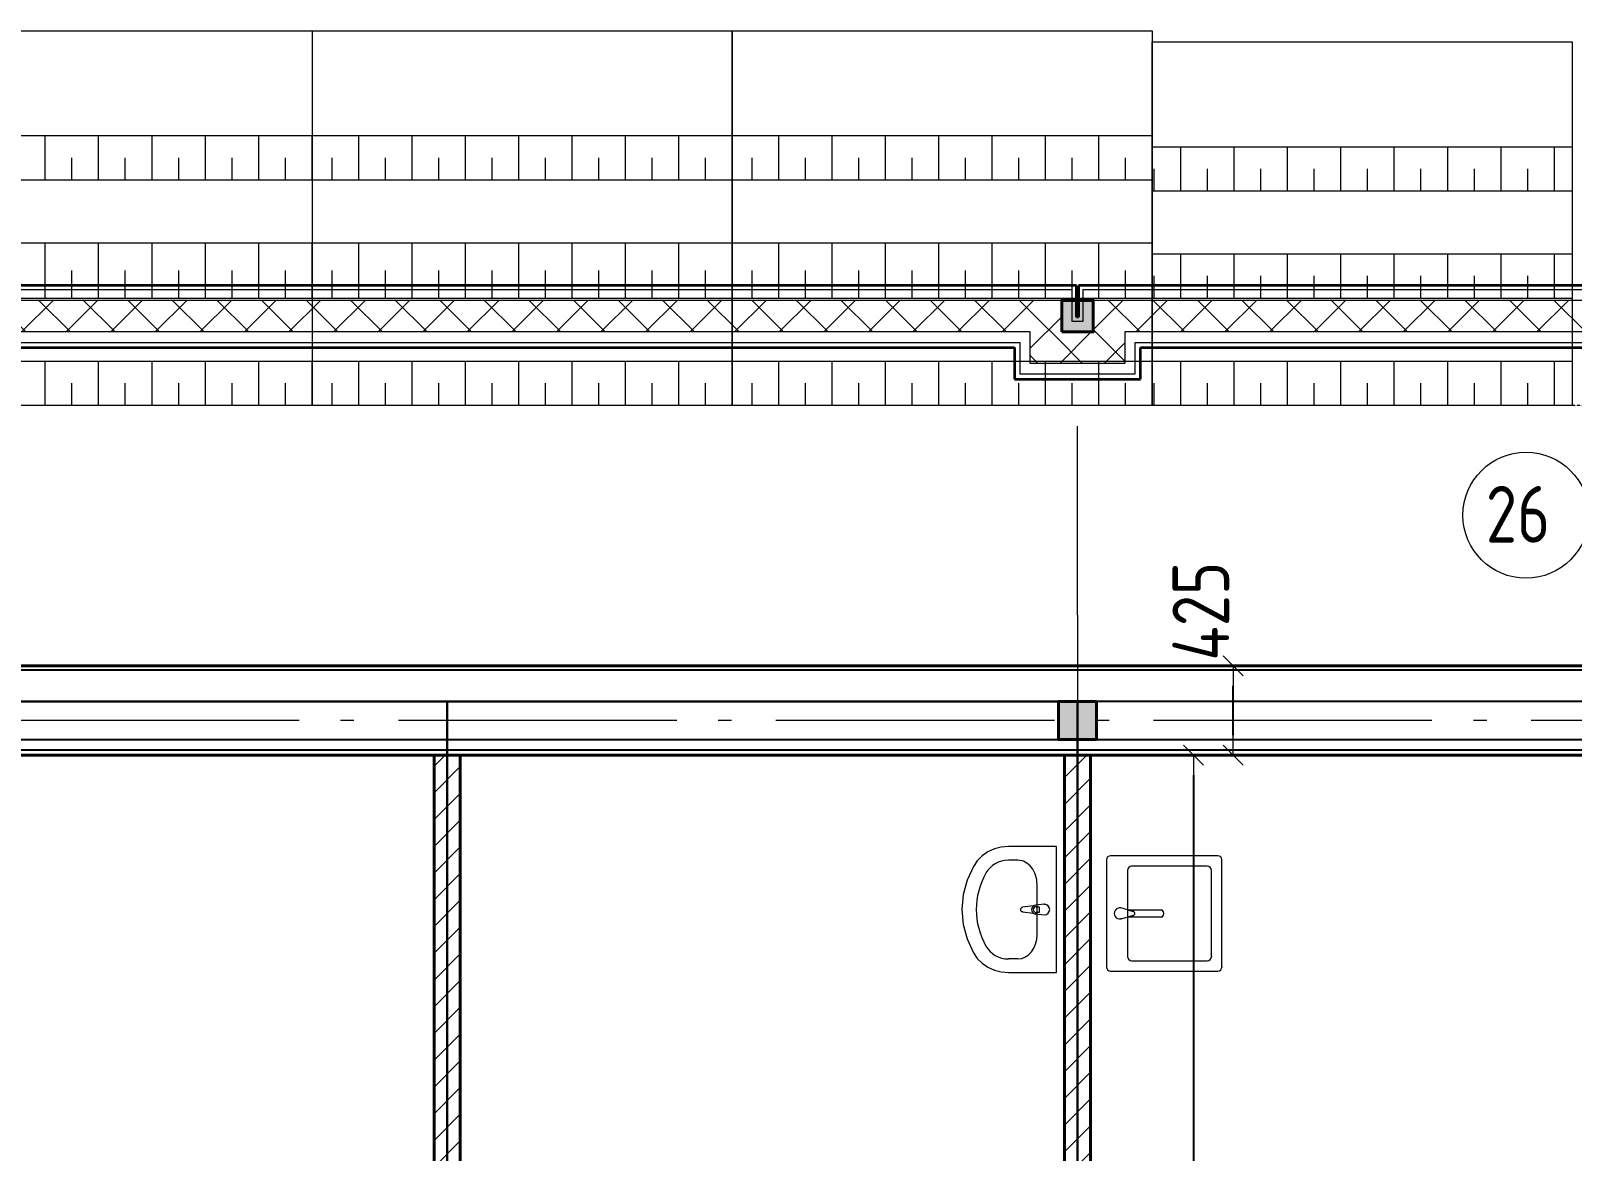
# Model space of a CAD drawing. Header units: millimetres. Extents: x -60256 to 201272, y 21388 to 77592.
# Drawn here: x -4103 to 3233, y 69806 to 75139 of the extents above; entities that cross this region are included whole.
import ezdxf
from ezdxf.enums import TextEntityAlignment as Align

# ---------------------------------------------------------------- set-up
doc = ezdxf.new("R2010")
doc.units = ezdxf.units.MM
doc.header["$MEASUREMENT"] = 0
doc.linetypes.add('DASHDOT', pattern=[0.05, 0.025, -0.0125, 0, -0.0125])
doc.linetypes.add('Double Dashed', pattern=[1797.222233, 1325, -211.666656, 63.333344, -197.222233])
for name, color, linetype in [('колонны', 7, 'Continuous'), ('оси', 7, 'Continuous'), ('отделка', 7, 'Continuous'), ('перегородки', 7, 'Continuous'), ('размеры внутр', 7, 'Continuous'), ('стены внутр', 7, 'Continuous'), ('стены наруж', 7, 'Continuous'), ('№ помещений', 7, 'Continuous')]:
    doc.layers.add(name, color=color, linetype=linetype)
for name, color, linetype, lineweight in [('колонны_Ном._пера__94', 252, 'Continuous', 13), ('колонны_Ном._пера__99', 7, 'Continuous', 40), ('оборудование_Ном._пера__95', 251, 'Continuous', 13), ('оси_Ном._пера__96', 7, 'Continuous', 13), ('отделка_Ном._пера__94', 252, 'Continuous', 13), ('отделка_Ном._пера__99', 7, 'Continuous', 40), ('перегородки_Ном._пера__96', 7, 'Continuous', 13), ('перегородки_Ном._пера__99', 7, 'Continuous', 40), ('подп стены Инжзащита_Ном._пера__250', 153, 'Continuous', 13), ('стены внутр_Ном._пера__96', 7, 'Continuous', 13), ('стены внутр_Ном._пера__99', 7, 'Continuous', 40), ('стены наруж_Ном._пера__1', 7, 'Continuous', 25), ('стены наруж_Ном._пера__96', 7, 'Continuous', 13), ('стены наруж_Ном._пера__97', 7, 'Continuous', 20), ('стены наруж_Ном._пера__98', 7, 'Continuous', 35), ('стены наруж_Ном._пера__99', 7, 'Continuous', 40), ('№ помещений_Ном._пера__96', 7, 'Continuous', 13)]:
    doc.layers.add(name, color=color, linetype=linetype, lineweight=lineweight)
doc.styles.add('СГЕНЕРИР_СТИЛЬ_3', font='gost_2_304-81_type.ttf')
doc.styles.add('СГЕНЕРИР_СТИЛЬ_4', font='gost_2_304-81_type.ttf')
doc.dimstyles.new('СГЕНЕРИР_СТИЛЬ__2', dxfattribs={"dimtxt": 270.000005, "dimasz": 95, "dimexe": 0.18, "dimexo": 0, "dimgap": 0.09, "dimtad": 1, "dimdec": 0, "dimzin": 0, "dimdsep": 46, "dimtxsty": 'СГЕНЕРИР_СТИЛЬ_3', "dimblk": 'ARROWHEAD_6', "dimblk1": 'ARROWHEAD_6', "dimblk2": 'ARROWHEAD_6', "dimcen": 0.09, "dimclrd": 7, "dimclre": 7, "dimclrt": 98, "dimadec": 0, "dimazin": 0, "dimtfac": 1, "dimtdec": 4, "dimtmove": 0, "dimatfit": 3, "dimfxl": 1, "dimtolj": 1, "dimtzin": 0, "dimarcsym": 0})
doc.dimstyles.new('СГЕНЕРИР_СТИЛЬ__6', dxfattribs={"dimtxt": 220.000005, "dimasz": 95, "dimexe": 0.18, "dimexo": 0, "dimgap": 0.09, "dimtad": 1, "dimdec": 0, "dimzin": 0, "dimdsep": 46, "dimtxsty": 'СГЕНЕРИР_СТИЛЬ_3', "dimblk": 'ARROWHEAD_6', "dimblk1": 'ARROWHEAD_6', "dimblk2": 'ARROWHEAD_6', "dimcen": 0.09, "dimclrd": 7, "dimclre": 7, "dimclrt": 98, "dimadec": 0, "dimazin": 0, "dimtfac": 1, "dimtdec": 4, "dimtmove": 2, "dimatfit": 3, "dimfxl": 1, "dimtolj": 1, "dimtzin": 0, "dimarcsym": 0})
doc.dimstyles.new('СГЕНЕРИР_СТИЛЬ__8', dxfattribs={"dimtxt": 270.000005, "dimasz": 95, "dimexe": 0.18, "dimexo": 0, "dimgap": 0.09, "dimtad": 1, "dimdec": 0, "dimzin": 0, "dimdsep": 46, "dimtxsty": 'СГЕНЕРИР_СТИЛЬ_3', "dimblk": 'ARROWHEAD_6', "dimblk1": 'ARROWHEAD_6', "dimblk2": 'ARROWHEAD_6', "dimcen": 0.09, "dimclrd": 7, "dimclre": 7, "dimclrt": 98, "dimadec": 0, "dimazin": 0, "dimtfac": 1, "dimtdec": 4, "dimtmove": 2, "dimatfit": 3, "dimfxl": 1, "dimtolj": 1, "dimtzin": 0, "dimarcsym": 0})
pattern_1 = [(45, (0, 0), (-63.63961, 63.63961), [])]
pattern_2 = [(45, (0, 0), (-106.06602, 106.06602), []), (135, (0, 0), (106.06602, 106.06602), [])]

# ---------------------------------------------------------------- blocks, each defined once
blk = doc.blocks.new('Умывальник 01 16_4')
at = {"layer": 'оборудование_Ном._пера__95', "linetype": 'Continuous'}
for p, q in [((-300, 0), (-300, -229.1)), ((300, 0), (-300, 0)), ((300, -229.1), (300, 0)), ((-25, -57.3), (-21, -99.3)), ((21, -99.3), (25, -57.3)), ((118.8, -92.3), (-118.8, -92.3)), ((-17.7, -108.8), (-11.1, -161.7)), ((-13.6, -97.1), (-13.6, -82.2)), ((-13.6, -82.2), (13.6, -82.2)), ((11.1, -161.7), (17.7, -108.8)), ((13.6, -82.2), (13.6, -97.1)), ((-234.8, -183.3), (-234.8, -229.1)), ((234.8, -183.3), (234.8, -229.1)), ((-300, -229.1), (-297.1, -262.8)), ((-297.1, -262.8), (-288.5, -295.5)), ((288.5, -295.5), (297.1, -262.8)), ((297.1, -262.8), (300, -229.1)), ((-288.5, -295.5), (-274.5, -326)), ((-274.5, -326), (-255.5, -353.4)), ((-255.5, -353.4), (-232.2, -376.9)), ((232.2, -376.9), (255.5, -353.4)), ((255.5, -353.4), (274.5, -326)), ((274.5, -326), (288.5, -295.5)), ((-232.2, -376.9), (-205.2, -395.6)), ((-205.2, -395.6), (-140, -425.5)), ((-140, -425.5), (-71, -443.8)), ((71, -443.8), (140, -425.5)), ((140, -425.5), (205.2, -395.6)), ((205.2, -395.6), (232.2, -376.9)), ((-71, -443.8), (0, -450)), ((0, -450), (71, -443.8))]:
    blk.add_line(p, q, dxfattribs=at)
for centre, radius, start, end in [((0, -57.3), 25, 0, 180), ((0, -97.4), 21.1, 185.16961, 212.77103), ((0, -97.4), 21.1, 212.77103, 327.22897), ((0, -97.1), 13.6, 180, 0), ((0, -97.4), 21.1, 327.22897, 354.83039), ((0, -160.3), 11.2, 187.13892, 352.86108)]:
    blk.add_arc(centre, radius, start, end, dxfattribs=at)
for centre, major_axis, ratio, start_param, end_param in [((-118.7, -183.3), (116.1, 0), 0.783646, 1.570796, 3.141593), ((118.7, -183.3), (116.1, 0), 0.783646, 0, 1.570796), ((-118.9, -229.1), (0, -121.2), 0.956522, 4.712389, 5.78621), ((118.9, -229.1), (0, -121.2), 0.956522, 0.496975, 1.570796), ((0, 0), (0, -381.8), 0.956522, 5.78621, 6.78016)]:
    blk.add_ellipse(centre, major_axis=major_axis, ratio=ratio, start_param=start_param, end_param=end_param, dxfattribs=at)
for p in [(-25, -57.3), (-17.7, -108.8), (21, -99.3), (11.1, -161.7)]:
    blk.add_point(p, dxfattribs=at)
blk = doc.blocks.new('Мойка обычная 16_2')
at = {"layer": 'оборудование_Ном._пера__95', "linetype": 'Continuous'}
for p, q in [((0, 530), (0, 20)), ((530, 550), (20, 550)), ((550, 20), (550, 530)), ((480, 450), (70, 450)), ((249, 482), (265.1, 423.2)), ((259.1, 445.2), (259.1, 287)), ((265.1, 423.2), (259.1, 445.2)), ((284.9, 423.2), (301, 482)), ((291, 445.6), (284.9, 423.2)), ((291, 287), (291, 445.6)), ((50, 430), (50, 70)), ((500, 70), (500, 430)), ((20, 0), (530, 0)), ((70, 50), (480, 50))]:
    blk.add_line(p, q, dxfattribs=at)
for centre, radius, start, end in [((20, 530), 20, 90, 180), ((530, 530), 20, 0, 90), ((70, 430), 20, 90, 180), ((275, 486.6), 26.4, 349.97377, 190.02623), ((480, 430), 20, 0, 90), ((275, 425), 10, 190.35435, 349.64565), ((275, 425), 10, 190.35435, 349.64565), ((266.2, 287.1), 7.1, 181.18756, 218.92571), ((275.1, 298.1), 21.1, 226.98757, 313.01243), ((284, 287.1), 6.96, 320.62423, 359.19207), ((20, 20), 20, 180, 270), ((70, 70), 20, 180, 270), ((480, 70), 20, 270, 0), ((530, 20), 20, 270, 0)]:
    blk.add_arc(centre, radius, start, end, dxfattribs=at)
for p in [(249, 482), (265.1, 423.2), (284.9, 423.2), (260.7, 282.7), (289.4, 282.7), (291, 287), (20, 0), (70, 50)]:
    blk.add_point(p, dxfattribs=at)
blk = doc.blocks.new('Стена_19_1', base_point=(879, 65455.7))
at = {"layer": 'стены внутр_Ном._пера__96', "linetype": 'Continuous'}
h = blk.add_hatch(dxfattribs=at)
h.set_pattern_fill('FACE_BRICK_0001', color=256, style=0, pattern_type=2)
h.set_pattern_definition(pattern_1)
h.paths.add_polyline_path([(941.5, 65620.7), (941.5, 71690.7), (816.5, 71690.7), (816.5, 65620.7)])
at = {"layer": 'стены внутр_Ном._пера__99', "linetype": 'Continuous', "flags": 128}
for points in [[(941.5, 71690.7), (816.5, 71690.7)], [(816.5, 71690.7), (816.5, 65620.7)], [(941.5, 65620.7), (941.5, 71690.7)], [(816.5, 65620.7), (941.5, 65620.7)]]:
    blk.add_lwpolyline(points, dxfattribs=at)
blk = doc.blocks.new('Стена_31_1', base_point=(-11121, 71855.7))
at = {"layer": 'стены наруж_Ном._пера__1', "linetype": 'Continuous'}
for p, q in [((789, 72095.7), (-5031, 72095.7)), ((969, 72095.7), (789, 72095.7)), ((6789, 72095.7), (969, 72095.7)), ((789, 71945.7), (-5031, 71945.7)), ((789, 71945.7), (969, 71945.7)), ((6789, 71945.7), (969, 71945.7)), ((-5031, 71765.7), (789, 71765.7)), ((969, 71765.7), (789, 71765.7)), ((969, 71765.7), (6789, 71765.7)), ((-5031, 71715.7), (789, 71715.7)), ((789, 71715.7), (969, 71715.7)), ((969, 71715.7), (6789, 71715.7))]:
    blk.add_line(p, q, dxfattribs=at)
at = {"layer": 'стены наруж_Ном._пера__99', "linetype": 'Continuous', "flags": 128}
for points in [[(12714, 72115.7), (-10956, 72115.7)], [(-10956, 71690.7), (12714, 71690.7)]]:
    blk.add_lwpolyline(points, dxfattribs=at)
blk = doc.blocks.new('Стена_53_1', base_point=(-2121, 71855.7))
at = {"layer": 'перегородки_Ном._пера__96', "linetype": 'Continuous'}
h = blk.add_hatch(dxfattribs=at)
h.set_pattern_fill('FACE_BRICK_0001', color=256, style=0, pattern_type=2)
h.set_pattern_definition(pattern_1)
h.paths.add_polyline_path([(-2183.5, 71690.7), (-2183.5, 65620.7), (-2058.5, 65620.7), (-2058.5, 71690.7)])
at = {"layer": 'перегородки_Ном._пера__99', "linetype": 'Continuous', "flags": 128}
for points in [[(-2183.5, 71690.7), (-2183.5, 65620.7)], [(-2058.5, 71690.7), (-2183.5, 71690.7)], [(-2058.5, 65620.7), (-2058.5, 71690.7)], [(-2183.5, 65620.7), (-2058.5, 65620.7)]]:
    blk.add_lwpolyline(points, dxfattribs=at)
blk = doc.blocks.new('Стена_61_1', base_point=(954, 73855.7))
at = {"layer": 'стены наруж_Ном._пера__96', "linetype": 'Continuous'}
h = blk.add_hatch(dxfattribs=at)
h.set_pattern_fill('УТЕПЛИТ_МЕЛКИЙ_0001', color=256, style=0, pattern_type=2)
h.set_pattern_definition(pattern_2)
h.paths.add_polyline_path([(6804, 73855.7), (954, 73855.7), (1104, 73705.7), (6654, 73705.7)])
at = {"layer": 'стены наруж_Ном._пера__97', "linetype": 'Continuous'}
for p, q in [((6854, 73905.7), (904, 73905.7)), ((6804, 73855.7), (954, 73855.7)), ((6654, 73705.7), (1104, 73705.7)), ((1154, 73655.7), (6604, 73655.7))]:
    blk.add_line(p, q, dxfattribs=at)
at = {"layer": 'стены наруж_Ном._пера__98', "linetype": 'Continuous', "flags": 128}
for points in [[(6874, 73925.7), (884, 73925.7)], [(1179, 73630.7), (6579, 73630.7)]]:
    blk.add_lwpolyline(points, dxfattribs=at)
blk = doc.blocks.new('Стена_65_1', base_point=(-5046, 73855.7))
at = {"layer": 'стены наруж_Ном._пера__96', "linetype": 'Continuous'}
h = blk.add_hatch(dxfattribs=at)
h.set_pattern_fill('УТЕПЛИТ_МЕЛКИЙ_0001', color=256, style=0, pattern_type=2)
h.set_pattern_definition(pattern_2)
h.paths.add_polyline_path([(804, 73855.7), (-5046, 73855.7), (-4896, 73705.7), (654, 73705.7)])
at = {"layer": 'стены наруж_Ном._пера__97', "linetype": 'Continuous'}
for p, q in [((854, 73905.7), (-5096, 73905.7)), ((804, 73855.7), (-5046, 73855.7)), ((654, 73705.7), (-4896, 73705.7)), ((-4846, 73655.7), (604, 73655.7))]:
    blk.add_line(p, q, dxfattribs=at)
at = {"layer": 'стены наруж_Ном._пера__98', "linetype": 'Continuous', "flags": 128}
for points in [[(874, 73925.7), (-5116, 73925.7)], [(-4821, 73630.7), (579, 73630.7)]]:
    blk.add_lwpolyline(points, dxfattribs=at)
blk = doc.blocks.new('Колонна_11_1', base_point=(879, 71855.7))
at = {"layer": 'колонны_Ном._пера__94', "linetype": 'Continuous'}
blk.add_hatch(color=256, dxfattribs=at).paths.add_polyline_path([(789, 71765.7), (969, 71765.7), (969, 71945.7), (789, 71945.7)])
at = {"layer": 'колонны_Ном._пера__99', "linetype": 'Continuous', "flags": 128}
blk.add_lwpolyline([(789, 71765.7), (969, 71765.7), (969, 71945.7), (789, 71945.7)], close=True, dxfattribs=at)
blk = doc.blocks.new('Стандартный маркер сетки_9')
at = {"layer": 'оси_Ном._пера__96', "linetype": 'Double Dashed'}
for q in [(0, 0), (20403.4, 0)]:
    blk.add_line((900, 0), q, dxfattribs=at)
at = {"layer": 'оси_Ном._пера__96', "style": 'СГЕНЕРИР_СТИЛЬ_3'}
blk.add_attdef('AC_MarkerText_1', text='', height=350, rotation=90, dxfattribs=at).set_placement((21973.1, -208.7), align=Align.BOTTOM_LEFT)
blk = doc.blocks.new('Номер помещения 15_21')
at = {"layer": '№ помещений_Ном._пера__96', "linetype": 'Continuous'}
blk.add_circle((0, 0), 300, dxfattribs=at)
at = {"layer": '№ помещений_Ном._пера__96', "insert": (-191.1, 4.6), "char_height": 270, "attachment_point": 4, "style": 'СГЕНЕРИР_СТИЛЬ_4'}
blk.add_mtext('{26}', dxfattribs=at)
blk = doc.blocks.new('ARROWHEAD_6')
at = {"color": 0, "linetype": 'Continuous', "lineweight": 0}
for p, q in [((0, 0), (-1, 0)), ((-0.5, -0.5), (0.5, 0.5))]:
    blk.add_line(p, q, dxfattribs=at)
blk = doc.blocks.new('*D829')
at = {"layer": 'Defpoints', "color": 0, "linetype": 'Continuous', "transparency": 16777216}
for p in [(879, 71690.7), (12494.5, 71690.7), (9879, 69855.7)]:
    blk.add_point(p, dxfattribs=at)
at = {"layer": 'размеры внутр', "color": 7, "linetype": 'Continuous', "lineweight": -2, "transparency": 16777216}
for p, q in [((879, 71690.7), (12494.7, 71690.7)), ((12494.5, 69950.7), (12494.5, 71595.7)), ((9879, 69855.7), (12494.7, 69855.7))]:
    blk.add_line(p, q, dxfattribs=at)
at = {"layer": 'размеры внутр', "color": 7, "linetype": 'Continuous', "lineweight": -2, "transparency": 16777216, "xscale": 95, "yscale": 95, "zscale": 95}
for p, rotation in [((12494.5, 71690.7), 90), ((12494.5, 69855.7), 270)]:
    blk.add_blockref('ARROWHEAD_6', p, dxfattribs=dict(at, rotation=rotation))
at = {"layer": 'размеры внутр', "color": 98, "linetype": 'Continuous', "transparency": 16777216, "insert": (12333.5, 71247.2), "char_height": 220, "attachment_point": 5, "rotation": 90, "style": 'СГЕНЕРИР_СТИЛЬ_3'}
blk.add_mtext('\\A1;1835', dxfattribs=at)
blk = doc.blocks.new('*D830')
at = {"layer": 'Defpoints', "color": 0, "linetype": 'Continuous', "transparency": 16777216}
for p in [(879, 72115.7), (12494.5, 72115.7), (879, 71690.7)]:
    blk.add_point(p, dxfattribs=at)
at = {"layer": 'размеры внутр', "color": 7, "linetype": 'Continuous', "lineweight": -2, "transparency": 16777216}
for p, q in [((879, 72115.7), (12494.7, 72115.7)), ((12494.5, 71785.7), (12494.5, 72020.7)), ((879, 71690.7), (12494.7, 71690.7))]:
    blk.add_line(p, q, dxfattribs=at)
at = {"layer": 'размеры внутр', "color": 7, "linetype": 'Continuous', "lineweight": -2, "transparency": 16777216, "xscale": 95, "yscale": 95, "zscale": 95}
for p, rotation in [((12494.5, 72115.7), 90), ((12494.5, 71690.7), 270)]:
    blk.add_blockref('ARROWHEAD_6', p, dxfattribs=dict(at, rotation=rotation))
at = {"layer": 'размеры внутр', "color": 98, "linetype": 'Continuous', "transparency": 16777216, "insert": (12087.9, 72071.1), "char_height": 220, "attachment_point": 5, "rotation": 90, "style": 'СГЕНЕРИР_СТИЛЬ_3'}
blk.add_mtext('\\A1;425', dxfattribs=at)
blk = doc.blocks.new('*D831')
at = {"layer": 'Defpoints', "color": 0, "linetype": 'Continuous', "transparency": 16777216}
for p in [(12494.5, 73355.7), (14884, 73355.7), (879, 72115.7)]:
    blk.add_point(p, dxfattribs=at)
at = {"layer": 'размеры внутр', "color": 7, "linetype": 'Continuous', "lineweight": -2, "transparency": 16777216}
for p, q in [((14884, 73355.7), (12494.4, 73355.7)), ((12494.5, 72210.7), (12494.5, 73260.7)), ((879, 72115.7), (12494.7, 72115.7))]:
    blk.add_line(p, q, dxfattribs=at)
at = {"layer": 'размеры внутр', "color": 7, "linetype": 'Continuous', "lineweight": -2, "transparency": 16777216, "xscale": 95, "yscale": 95, "zscale": 95}
for p, rotation in [((12494.5, 73355.7), 90), ((12494.5, 72115.7), 270)]:
    blk.add_blockref('ARROWHEAD_6', p, dxfattribs=dict(at, rotation=rotation))
at = {"layer": 'размеры внутр', "color": 98, "linetype": 'Continuous', "transparency": 16777216, "insert": (12340.5, 72824.2), "char_height": 220, "attachment_point": 5, "rotation": 90, "style": 'СГЕНЕРИР_СТИЛЬ_3'}
blk.add_mtext('\\A1;1240', dxfattribs=at)
blk = doc.blocks.new('*D866')
at = {"layer": 'Defpoints', "color": 0, "linetype": 'Continuous', "transparency": 16777216}
for p in [(879, 71690.7), (1431, 71690.7), (879, 65620.7)]:
    blk.add_point(p, dxfattribs=at)
at = {"layer": 'размеры внутр', "color": 7, "linetype": 'Continuous', "lineweight": -2, "transparency": 16777216}
for p, q in [((879, 71690.7), (1431.2, 71690.7)), ((1431, 71595.7), (1431, 69243.7)), ((1431, 65715.7), (1431, 68587.6)), ((879, 65620.7), (1431.2, 65620.7))]:
    blk.add_line(p, q, dxfattribs=at)
at = {"layer": 'размеры внутр', "color": 7, "linetype": 'Continuous', "lineweight": -2, "transparency": 16777216, "xscale": 95, "yscale": 95, "zscale": 95}
for p, rotation in [((1431, 71690.7), 90), ((1431, 65620.7), 270)]:
    blk.add_blockref('ARROWHEAD_6', p, dxfattribs=dict(at, rotation=rotation))
at = {"layer": 'размеры внутр', "color": 98, "linetype": 'Continuous', "transparency": 16777216, "insert": (1431, 68915.7), "char_height": 270, "attachment_point": 5, "rotation": 90, "style": 'СГЕНЕРИР_СТИЛЬ_3'}
blk.add_mtext('\\A1;6070', dxfattribs=at)
blk = doc.blocks.new('*D867')
at = {"layer": 'Defpoints', "color": 0, "linetype": 'Continuous', "transparency": 16777216}
for p in [(879, 72115.7), (1620, 72115.7), (879, 71690.7)]:
    blk.add_point(p, dxfattribs=at)
at = {"layer": 'размеры внутр', "color": 7, "linetype": 'Continuous', "lineweight": -2, "transparency": 16777216}
for p, q in [((879, 72115.7), (1620.2, 72115.7)), ((1620, 71785.7), (1620, 72020.7)), ((879, 71690.7), (1620.2, 71690.7))]:
    blk.add_line(p, q, dxfattribs=at)
at = {"layer": 'размеры внутр', "color": 7, "linetype": 'Continuous', "lineweight": -2, "transparency": 16777216, "xscale": 95, "yscale": 95, "zscale": 95}
for p, rotation in [((1620, 72115.7), 90), ((1620, 71690.7), 270)]:
    blk.add_blockref('ARROWHEAD_6', p, dxfattribs=dict(at, rotation=rotation))
at = {"layer": 'размеры внутр', "color": 98, "linetype": 'Continuous', "transparency": 16777216, "insert": (1466, 72376.1), "char_height": 270, "attachment_point": 5, "rotation": 90, "style": 'СГЕНЕРИР_СТИЛЬ_3'}
blk.add_mtext('\\A1;425', dxfattribs=at)
blk = doc.blocks.new('Стена_75_1', base_point=(804, 73705.7))
at = {"layer": 'стены наруж_Ном._пера__96', "linetype": 'Continuous'}
h = blk.add_hatch(dxfattribs=at)
h.set_pattern_fill('УТЕПЛИТ_МЕЛКИЙ_0001', color=256, style=0, pattern_type=2)
h.set_pattern_definition(pattern_2)
h.paths.add_polyline_path([(954, 73705.7), (804, 73705.7), (654, 73555.7), (1104, 73555.7)])
at = {"layer": 'стены наруж_Ном._пера__97', "linetype": 'Continuous'}
for p, q in [((904, 73755.7), (854, 73755.7)), ((954, 73705.7), (804, 73705.7)), ((1104, 73555.7), (654, 73555.7)), ((604, 73505.7), (1154, 73505.7))]:
    blk.add_line(p, q, dxfattribs=at)
at = {"layer": 'стены наруж_Ном._пера__98', "linetype": 'Continuous', "flags": 128}
for points in [[(884, 73775.7), (874, 73775.7)], [(579, 73480.7), (1179, 73480.7)]]:
    blk.add_lwpolyline(points, dxfattribs=at)
blk = doc.blocks.new('Стена_76_1', base_point=(954, 73705.7))
at = {"layer": 'стены наруж_Ном._пера__96', "linetype": 'Continuous'}
h = blk.add_hatch(dxfattribs=at)
h.set_pattern_fill('УТЕПЛИТ_МЕЛКИЙ_0001', color=256, style=0, pattern_type=2)
h.set_pattern_definition(pattern_2)
h.paths.add_polyline_path([(954, 73855.7), (954, 73705.7), (1104, 73555.7), (1104, 73705.7)])
at = {"layer": 'стены наруж_Ном._пера__97', "linetype": 'Continuous'}
for p, q in [((904, 73905.7), (904, 73755.7)), ((954, 73855.7), (954, 73705.7)), ((1104, 73705.7), (1104, 73555.7)), ((1154, 73505.7), (1154, 73655.7))]:
    blk.add_line(p, q, dxfattribs=at)
at = {"layer": 'стены наруж_Ном._пера__98', "linetype": 'Continuous', "flags": 128}
for points in [[(884, 73925.7), (884, 73775.7)], [(1179, 73480.7), (1179, 73630.7)]]:
    blk.add_lwpolyline(points, dxfattribs=at)
blk = doc.blocks.new('Стена_77_1', base_point=(804, 73705.7))
at = {"layer": 'стены наруж_Ном._пера__96', "linetype": 'Continuous'}
h = blk.add_hatch(dxfattribs=at)
h.set_pattern_fill('УТЕПЛИТ_МЕЛКИЙ_0001', color=256, style=0, pattern_type=2)
h.set_pattern_definition(pattern_2)
h.paths.add_polyline_path([(804, 73705.7), (804, 73855.7), (654, 73705.7), (654, 73555.7)])
at = {"layer": 'стены наруж_Ном._пера__97', "linetype": 'Continuous'}
for p, q in [((854, 73755.7), (854, 73905.7)), ((804, 73705.7), (804, 73855.7)), ((604, 73655.7), (604, 73505.7)), ((654, 73555.7), (654, 73705.7))]:
    blk.add_line(p, q, dxfattribs=at)
at = {"layer": 'стены наруж_Ном._пера__98', "linetype": 'Continuous', "flags": 128}
for points in [[(874, 73775.7), (874, 73925.7)], [(579, 73630.7), (579, 73480.7)]]:
    blk.add_lwpolyline(points, dxfattribs=at)
blk = doc.blocks.new('Колонна_58_1', base_point=(879, 73780.7))
at = {"layer": 'отделка_Ном._пера__94', "linetype": 'Continuous'}
blk.add_hatch(color=256, dxfattribs=at).paths.add_polyline_path([(804, 73705.7), (954, 73705.7), (954, 73855.7), (804, 73855.7)])
at = {"layer": 'отделка_Ном._пера__99', "linetype": 'Continuous', "flags": 128}
blk.add_lwpolyline([(804, 73705.7), (954, 73705.7), (954, 73855.7), (804, 73855.7)], close=True, dxfattribs=at)
blk = doc.blocks.new('Стандартный маркер сетки_18')
at = {"layer": 'оси_Ном._пера__96', "linetype": 'Double Dashed'}
blk.add_line((900, 0), (76534.9, 0), dxfattribs=at)
at = {"layer": 'оси_Ном._пера__96', "style": 'СГЕНЕРИР_СТИЛЬ_3'}
for tag, p in [('AC_MarkerText_1_1', (-243.9, 269.7)), ('AC_MarkerText_1_2', (77991.1, 269.7))]:
    blk.add_attdef(tag, text='', height=350, rotation=180, dxfattribs=at).set_placement(p, align=Align.BOTTOM_LEFT)

msp = doc.modelspace()

# ---------------------------------------------------------------- linework, layer by layer
at = {"color": 3, "lineweight": 30}
for points in [[(-5121.00277, 71945.66051), (-2121.00278, 71945.66051), (-2121.00278, 65365.6605), (-5121.00277, 65365.6605)], [(878.99723, 71945.66051), (-2121.00278, 71945.66051), (-2121.00278, 65365.6605), (878.99723, 65365.6605)]]:
    msp.add_lwpolyline(points, close=True, dxfattribs=at)
at = {"layer": 'подп стены Инжзащита_Ном._пера__250', "linetype": 'Continuous'}
for p, q in [((-4764.3102, 75138.55636), (-2764.3102, 75138.55636)), ((-2764.3102, 75138.55636), (-2764.3102, 73356.37214)), ((-2764.3102, 75138.55636), (-764.3102, 75138.55636)), ((-2764.3102, 75138.55636), (-2764.3102, 73356.37214)), ((-765.42416, 75138.55659), (1234.57584, 75138.55659)), ((-765.42416, 75138.55659), (-765.42416, 73356.37237)), ((-764.3102, 75138.55636), (-764.3102, 73356.37214)), ((1234.57584, 75138.55659), (1234.57584, 73356.37237)), ((1233.46189, 75085.98276), (3233.46189, 75085.98276)), ((1233.46189, 75085.98276), (1233.46189, 73356.37237)), ((3233.46189, 75085.98276), (3233.46189, 73356.37237)), ((-4764.3102, 74639.54967), (-2764.3102, 74639.54967)), ((-4035.42416, 74639.54967), (-4035.42416, 74429.3412)), ((-3781.42416, 74639.54967), (-3781.42416, 74429.3412)), ((-3527.42416, 74639.54967), (-3527.42416, 74429.3412)), ((-3273.42416, 74639.54967), (-3273.42416, 74429.3412)), ((-3019.42416, 74639.54967), (-3019.42416, 74429.3412)), ((-2765.42416, 74639.54967), (-2765.42416, 74429.3412)), ((-2764.3102, 74639.54967), (-764.3102, 74639.54967)), ((-2543.42416, 74639.54967), (-2543.42416, 74429.3412)), ((-2289.42416, 74639.54967), (-2289.42416, 74429.3412)), ((-2035.42416, 74639.54967), (-2035.42416, 74429.3412)), ((-1781.42416, 74639.54967), (-1781.42416, 74429.3412)), ((-1527.42416, 74639.54967), (-1527.42416, 74429.3412)), ((-1273.42416, 74639.54967), (-1273.42416, 74429.3412)), ((-1019.42416, 74639.54967), (-1019.42416, 74429.3412)), ((-765.42416, 74639.5499), (1234.57584, 74639.5499)), ((-765.42416, 74639.54967), (-765.42416, 74429.3412)), ((-544.53811, 74639.5499), (-544.53811, 74429.34143)), ((-290.53811, 74639.5499), (-290.53811, 74429.34143)), ((-36.53811, 74639.5499), (-36.53811, 74429.34143)), ((217.46189, 74639.5499), (217.46189, 74429.34143)), ((471.46189, 74639.5499), (471.46189, 74429.34143)), ((725.46189, 74639.5499), (725.46189, 74429.34143)), ((979.46189, 74639.5499), (979.46189, 74429.34143)), ((1233.46189, 74639.5499), (1233.46189, 74429.34143)), ((1233.46189, 74586.97608), (3233.46189, 74586.97608)), ((1369.30548, 74586.97608), (1369.30548, 74376.76761)), ((1623.30548, 74586.97608), (1623.30548, 74376.76761)), ((1877.30548, 74586.97608), (1877.30548, 74376.76761)), ((2131.30548, 74586.97608), (2131.30548, 74376.76761)), ((2385.30548, 74586.97608), (2385.30548, 74376.76761)), ((2639.30548, 74586.97608), (2639.30548, 74376.76761)), ((2893.30548, 74586.97608), (2893.30548, 74376.76761)), ((3147.30548, 74586.97608), (3147.30548, 74376.76761)), ((-3908.42416, 74534.44544), (-3908.42416, 74429.3412)), ((-3654.42416, 74534.44544), (-3654.42416, 74429.3412)), ((-3400.42416, 74534.44544), (-3400.42416, 74429.3412)), ((-3146.42416, 74534.44544), (-3146.42416, 74429.3412)), ((-2892.42416, 74534.44544), (-2892.42416, 74429.3412)), ((-2670.42416, 74534.44544), (-2670.42416, 74429.3412)), ((-2416.42416, 74534.44544), (-2416.42416, 74429.3412)), ((-2162.42416, 74534.44544), (-2162.42416, 74429.3412)), ((-1908.42416, 74534.44544), (-1908.42416, 74429.3412)), ((-1654.42416, 74534.44544), (-1654.42416, 74429.3412)), ((-1400.42416, 74534.44544), (-1400.42416, 74429.3412)), ((-1146.42416, 74534.44544), (-1146.42416, 74429.3412)), ((-892.42416, 74534.44544), (-892.42416, 74429.3412)), ((-671.53811, 74534.44567), (-671.53811, 74429.34143)), ((-417.53811, 74534.44567), (-417.53811, 74429.34143)), ((-163.53811, 74534.44567), (-163.53811, 74429.34143)), ((90.46189, 74534.44567), (90.46189, 74429.34143)), ((344.46189, 74534.44567), (344.46189, 74429.34143)), ((598.46189, 74534.44567), (598.46189, 74429.34143)), ((852.46189, 74534.44567), (852.46189, 74429.34143)), ((1106.46189, 74534.44567), (1106.46189, 74429.34143)), ((1242.30548, 74481.87184), (1242.30548, 74376.76761)), ((1496.30548, 74481.87184), (1496.30548, 74376.76761)), ((1750.30548, 74481.87184), (1750.30548, 74376.76761)), ((2004.30548, 74481.87184), (2004.30548, 74376.76761)), ((2258.30548, 74481.87184), (2258.30548, 74376.76761)), ((2512.30548, 74481.87184), (2512.30548, 74376.76761)), ((2766.30548, 74481.87184), (2766.30548, 74376.76761)), ((3020.30548, 74481.87184), (3020.30548, 74376.76761)), ((-4764.3102, 74429.3412), (-2764.3102, 74429.3412)), ((-2764.3102, 74429.3412), (-764.3102, 74429.3412)), ((-765.42416, 74429.34143), (1234.57584, 74429.34143)), ((1233.46189, 74376.76761), (3233.46189, 74376.76761)), ((-4764.3102, 74129.3412), (-2764.3102, 74129.3412)), ((-4035.42416, 74129.3412), (-4035.42416, 73866.58061)), ((-3781.42416, 74129.3412), (-3781.42416, 73866.58061)), ((-3527.42416, 74129.3412), (-3527.42416, 73866.58061)), ((-3273.42416, 74129.3412), (-3273.42416, 73866.58061)), ((-3019.42416, 74129.3412), (-3019.42416, 73866.58061)), ((-2765.42416, 74129.3412), (-2765.42416, 73866.58061)), ((-2764.3102, 74129.3412), (-764.3102, 74129.3412)), ((-2543.42416, 74129.3412), (-2543.42416, 73866.58061)), ((-2289.42416, 74129.3412), (-2289.42416, 73866.58061)), ((-2035.42416, 74129.3412), (-2035.42416, 73866.58061)), ((-1781.42416, 74129.3412), (-1781.42416, 73866.58061)), ((-1527.42416, 74129.3412), (-1527.42416, 73866.58061)), ((-1273.42416, 74129.3412), (-1273.42416, 73866.58061)), ((-1019.42416, 74129.3412), (-1019.42416, 73866.58061)), ((-765.42416, 74129.34143), (1234.57584, 74129.34143)), ((-765.42416, 74129.3412), (-765.42416, 73866.58061)), ((-544.53811, 74129.34143), (-544.53811, 73866.58084)), ((-290.53811, 74129.34143), (-290.53811, 73866.58084)), ((-36.53811, 74129.34143), (-36.53811, 73866.58084)), ((217.46189, 74129.34143), (217.46189, 73866.58084)), ((471.46189, 74129.34143), (471.46189, 73866.58084)), ((725.46189, 74129.34143), (725.46189, 73866.58084)), ((979.46189, 74129.34143), (979.46189, 73866.58084)), ((1233.46189, 74129.34143), (1233.46189, 73866.58084)), ((1233.46189, 74076.77846), (3233.46189, 74076.77846)), ((1369.30548, 74076.77846), (1369.30548, 73866.56999)), ((1623.30548, 74076.77846), (1623.30548, 73866.56999)), ((1877.30548, 74076.77846), (1877.30548, 73866.56999)), ((2131.30548, 74076.77846), (2131.30548, 73866.56999)), ((2385.30548, 74076.77846), (2385.30548, 73866.56999)), ((2639.30548, 74076.77846), (2639.30548, 73866.56999)), ((2893.30548, 74076.77846), (2893.30548, 73866.56999)), ((3147.30548, 74076.77846), (3147.30548, 73866.56999)), ((-3908.42416, 73997.96091), (-3908.42416, 73866.58061)), ((-3654.42416, 73997.96091), (-3654.42416, 73866.58061)), ((-3400.42416, 73997.96091), (-3400.42416, 73866.58061)), ((-3146.42416, 73997.96091), (-3146.42416, 73866.58061)), ((-2892.42416, 73997.96091), (-2892.42416, 73866.58061)), ((-2670.42416, 73997.96091), (-2670.42416, 73866.58061)), ((-2416.42416, 73997.96091), (-2416.42416, 73866.58061)), ((-2162.42416, 73997.96091), (-2162.42416, 73866.58061)), ((-1908.42416, 73997.96091), (-1908.42416, 73866.58061)), ((-1654.42416, 73997.96091), (-1654.42416, 73866.58061)), ((-1400.42416, 73997.96091), (-1400.42416, 73866.58061)), ((-1146.42416, 73997.96091), (-1146.42416, 73866.58061)), ((-892.42416, 73997.96091), (-892.42416, 73866.58061)), ((-671.53811, 73997.96114), (-671.53811, 73866.58084)), ((-417.53811, 73997.96114), (-417.53811, 73866.58084)), ((-163.53811, 73997.96114), (-163.53811, 73866.58084)), ((90.46189, 73997.96114), (90.46189, 73866.58084)), ((344.46189, 73997.96114), (344.46189, 73866.58084)), ((598.46189, 73997.96114), (598.46189, 73866.58084)), ((852.46189, 73997.96114), (852.46189, 73866.58084)), ((1106.46189, 73997.96114), (1106.46189, 73866.58084)), ((1242.30548, 73971.67423), (1242.30548, 73866.56999)), ((1496.30548, 73971.67423), (1496.30548, 73866.56999)), ((1750.30548, 73971.67423), (1750.30548, 73866.56999)), ((2004.30548, 73971.67423), (2004.30548, 73866.56999)), ((2258.30548, 73971.67423), (2258.30548, 73866.56999)), ((2512.30548, 73971.67423), (2512.30548, 73866.56999)), ((2766.30548, 73971.67423), (2766.30548, 73866.56999)), ((3020.30548, 73971.67423), (3020.30548, 73866.56999)), ((-4764.3102, 73866.58061), (-2764.3102, 73866.58061)), ((-2764.3102, 73866.58061), (-764.3102, 73866.58061)), ((-765.42416, 73866.58084), (1234.57584, 73866.58084)), ((1233.46189, 73866.56999), (3233.46189, 73866.56999)), ((-4764.3102, 73566.58061), (-2764.3102, 73566.58061)), ((-4035.42416, 73566.58061), (-4035.42416, 73356.37214)), ((-3781.42416, 73566.58061), (-3781.42416, 73356.37214)), ((-3527.42416, 73566.58061), (-3527.42416, 73356.37214)), ((-3273.42416, 73566.58061), (-3273.42416, 73356.37214)), ((-3019.42416, 73566.58061), (-3019.42416, 73356.37214)), ((-2765.42416, 73566.58061), (-2765.42416, 73356.37214)), ((-2764.3102, 73566.58061), (-764.3102, 73566.58061)), ((-2543.42416, 73566.58061), (-2543.42416, 73356.37214)), ((-2289.42416, 73566.58061), (-2289.42416, 73356.37214)), ((-2035.42416, 73566.58061), (-2035.42416, 73356.37214)), ((-1781.42416, 73566.58061), (-1781.42416, 73356.37214)), ((-1527.42416, 73566.58061), (-1527.42416, 73356.37214)), ((-1273.42416, 73566.58061), (-1273.42416, 73356.37214)), ((-1019.42416, 73566.58061), (-1019.42416, 73356.37214)), ((-765.42416, 73566.58084), (1234.57584, 73566.58084)), ((-765.42416, 73566.58061), (-765.42416, 73356.37214)), ((-544.53811, 73566.58084), (-544.53811, 73356.37237)), ((-290.53811, 73566.58084), (-290.53811, 73356.37237)), ((-36.53811, 73566.58084), (-36.53811, 73356.37237)), ((217.46189, 73566.58084), (217.46189, 73356.37237)), ((471.46189, 73566.58084), (471.46189, 73356.37237)), ((725.46189, 73566.58084), (725.46189, 73356.37237)), ((979.46189, 73566.58084), (979.46189, 73356.37237)), ((1233.46189, 73566.58084), (1233.46189, 73356.37237)), ((1233.46189, 73566.58084), (3233.46189, 73566.58084)), ((1369.30548, 73566.58084), (1369.30548, 73356.37237)), ((1623.30548, 73566.58084), (1623.30548, 73356.37237)), ((1877.30548, 73566.58084), (1877.30548, 73356.37237)), ((2131.30548, 73566.58084), (2131.30548, 73356.37237)), ((2385.30548, 73566.58084), (2385.30548, 73356.37237)), ((2639.30548, 73566.58084), (2639.30548, 73356.37237)), ((2893.30548, 73566.58084), (2893.30548, 73356.37237)), ((3147.30548, 73566.58084), (3147.30548, 73356.37237)), ((-3908.42416, 73461.47638), (-3908.42416, 73356.37214)), ((-3654.42416, 73461.47638), (-3654.42416, 73356.37214)), ((-3400.42416, 73461.47638), (-3400.42416, 73356.37214)), ((-3146.42416, 73461.47638), (-3146.42416, 73356.37214)), ((-2892.42416, 73461.47638), (-2892.42416, 73356.37214)), ((-2670.42416, 73461.47638), (-2670.42416, 73356.37214)), ((-2416.42416, 73461.47638), (-2416.42416, 73356.37214)), ((-2162.42416, 73461.47638), (-2162.42416, 73356.37214)), ((-1908.42416, 73461.47638), (-1908.42416, 73356.37214)), ((-1654.42416, 73461.47638), (-1654.42416, 73356.37214)), ((-1400.42416, 73461.47638), (-1400.42416, 73356.37214)), ((-1146.42416, 73461.47638), (-1146.42416, 73356.37214)), ((-892.42416, 73461.47638), (-892.42416, 73356.37214)), ((-671.53811, 73461.47661), (-671.53811, 73356.37237)), ((-417.53811, 73461.47661), (-417.53811, 73356.37237)), ((-163.53811, 73461.47661), (-163.53811, 73356.37237)), ((90.46189, 73461.47661), (90.46189, 73356.37237)), ((344.46189, 73461.47661), (344.46189, 73356.37237)), ((598.46189, 73461.47661), (598.46189, 73356.37237)), ((852.46189, 73461.47661), (852.46189, 73356.37237)), ((1106.46189, 73461.47661), (1106.46189, 73356.37237)), ((1242.30548, 73461.47661), (1242.30548, 73356.37237)), ((1496.30548, 73461.47661), (1496.30548, 73356.37237)), ((1750.30548, 73461.47661), (1750.30548, 73356.37237)), ((2004.30548, 73461.47661), (2004.30548, 73356.37237)), ((2258.30548, 73461.47661), (2258.30548, 73356.37237)), ((2512.30548, 73461.47661), (2512.30548, 73356.37237)), ((2766.30548, 73461.47661), (2766.30548, 73356.37237)), ((3020.30548, 73461.47661), (3020.30548, 73356.37237)), ((-4764.3102, 73356.37214), (-2764.3102, 73356.37214)), ((-2764.3102, 73356.37214), (-764.3102, 73356.37214)), ((-765.42416, 73356.37237), (1234.57584, 73356.37237)), ((1233.46189, 73356.37237), (3233.46189, 73356.37237))]:
    msp.add_line(p, q, dxfattribs=at)
at = {"layer": 'подп стены Инжзащита_Ном._пера__250', "linetype": 'DASHDOT', "flags": 128}
msp.add_lwpolyline([(-48372.16526, 70591.09712), (-30374.63856, 70889.48015), (-22764.3102, 73356.37153), (23235.6898, 73356.37329), (29031.01932, 71802.61792), (33418.19691, 67709.61502), (35488.7603, 55884.12213)], dxfattribs=at)

# ---------------------------------------------------------------- block references
at = {"layer": 'колонны'}
msp.add_blockref('Колонна_11_1', (878.99723, 71855.66051), dxfattribs=at)
at = {"layer": 'оборудование_Ном._пера__95', "linetype": 'Continuous', "zscale": 1000}
for name, p, rotation in [('Умывальник 01 16_4', (778.99723, 70955.66051), 270), ('Мойка обычная 16_2', (1566.76708, 70662.26245), 90)]:
    msp.add_blockref(name, p, dxfattribs=dict(at, rotation=rotation))
at = {"layer": 'оси', "color": 251, "linetype": 'Continuous', "lineweight": 13, "zscale": 1000}
for name, p, rotation in [('Стандартный маркер сетки_9', (878.99723, 73257.10001), 270), ('Стандартный маркер сетки_18', (26830.04628, 71855.66051), 180)]:
    msp.add_blockref(name, p, dxfattribs=dict(at, rotation=rotation))
at = {"layer": 'отделка'}
msp.add_blockref('Колонна_58_1', (878.99723, 73780.66051), dxfattribs=at)
at = {"layer": 'перегородки'}
msp.add_blockref('Стена_53_1', (-2121.00277, 71855.66051), dxfattribs=at)
at = {"layer": 'стены внутр'}
msp.add_blockref('Стена_19_1', (878.99723, 65455.66051), dxfattribs=at)
at = {"layer": 'стены наруж'}
for name, p in [('Стена_65_1', (-5046.00277, 73855.66051)), ('Стена_77_1', (803.99723, 73705.66051)), ('Стена_61_1', (953.99723, 73855.66051)), ('Стена_76_1', (953.99723, 73705.66051)), ('Стена_75_1', (803.99723, 73705.66051)), ('Стена_31_1', (-11121.00277, 71855.66051))]:
    msp.add_blockref(name, p, dxfattribs=at)
at = {"layer": '№ помещений', "color": 102, "linetype": 'Continuous', "lineweight": 15, "zscale": 1000}
msp.add_blockref('Номер помещения 15_21', (3013.64425, 72832.75273), dxfattribs=at)

# ---------------------------------------------------------------- dimensions: what is measured, and where the dimension line sits
at = {"layer": 'размеры внутр', "linetype": 'Continuous'}
for base, p1, p2, dimstyle, picture, middle in [((12494.54705, 73355.66051), (878.99723, 72115.66051), (14883.99723, 73355.66051), 'СГЕНЕРИР_СТИЛЬ__6', '*D831', (12340.54705, 72824.20874)), ((1620.01831, 72115.66051), (878.99723, 71690.66051), (878.99723, 72115.66051), 'СГЕНЕРИР_СТИЛЬ__8', '*D867', (1466.01831, 72376.14953)), ((12494.54705, 72115.66051), (878.99723, 71690.66051), (878.99723, 72115.66051), 'СГЕНЕРИР_СТИЛЬ__6', '*D830', (12087.94869, 72071.08431)), ((12494.54705, 71690.66051), (9878.99723, 69855.66051), (878.99723, 71690.66051), 'СГЕНЕРИР_СТИЛЬ__6', '*D829', (12333.54705, 71247.16865)), ((1431.0183, 71690.66051), (878.99723, 65620.66051), (878.99723, 71690.66051), 'СГЕНЕРИР_СТИЛЬ__2', '*D866', (1431.0183, 68915.68269))]:
    dim = msp.add_linear_dim(base=base, p1=p1, p2=p2, angle=90, dimstyle=dimstyle, dxfattribs=at)
    dim.commit()
    dim.dimension.update_dxf_attribs({"geometry": picture, "text_midpoint": middle, "dimtype": 160, "text_rotation": 90})

doc.saveas('drawing.dxf')
